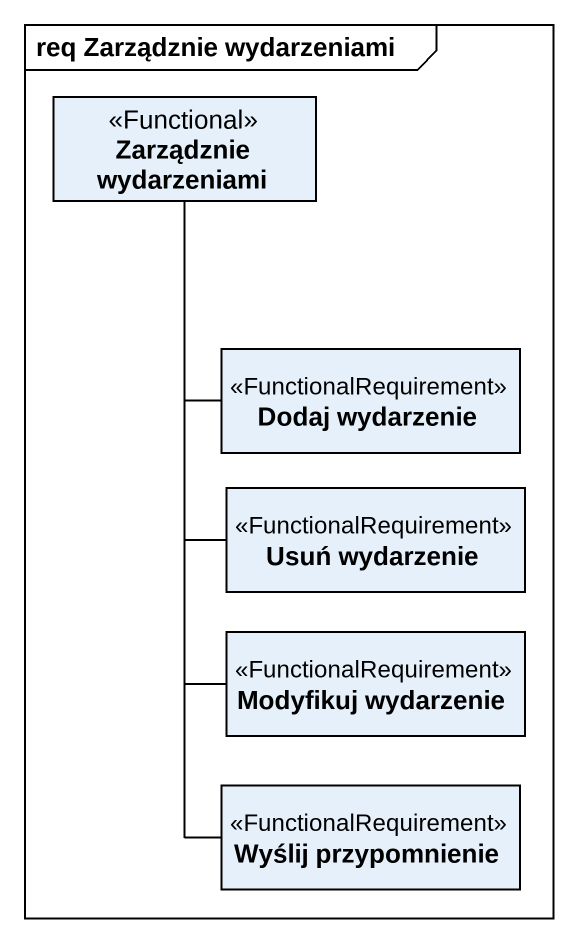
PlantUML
@startuml
mainframe req Zarządznie wydarzeniami
hide circle
hide empty members
class "Zarządznie wydarzeniami" as Zarządznie_wydarzeniami <<Functional>>
class "Dodaj wydarzenie" as Dodaj_wydarzenie <<FunctionalRequirement>>
class "Usuń wydarzenie" as Usuń_wydarzenie <<FunctionalRequirement>>
class "Modyfikuj wydarzenie" as Modyfikuj_wydarzenie <<FunctionalRequirement>>
class "Wyślij przypomnienie" as Wyślij_przypomnienie <<FunctionalRequirement>>
Dodaj_wydarzenie -up- Zarządznie_wydarzeniami
Usuń_wydarzenie -up- Zarządznie_wydarzeniami
Modyfikuj_wydarzenie -up- Zarządznie_wydarzeniami
Wyślij_przypomnienie -up- Zarządznie_wydarzeniami
@enduml
